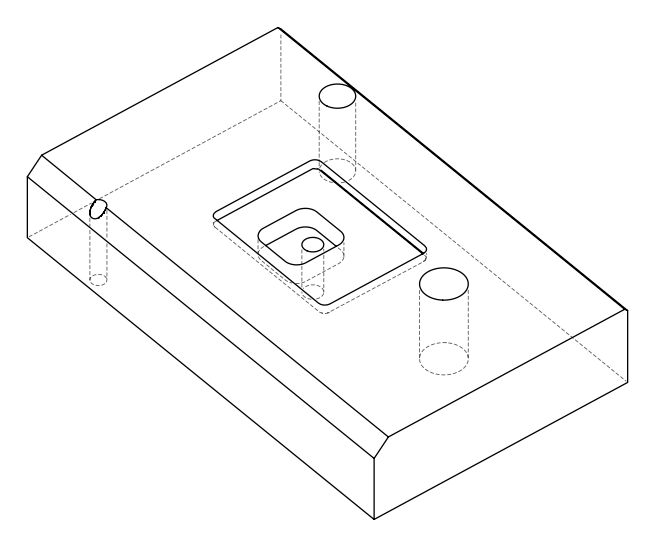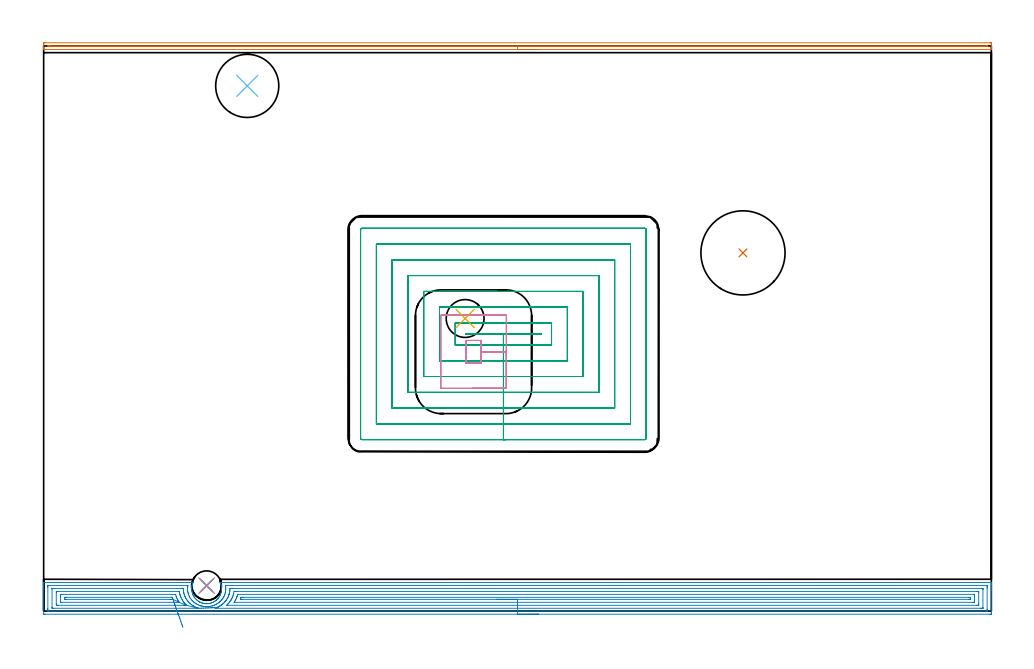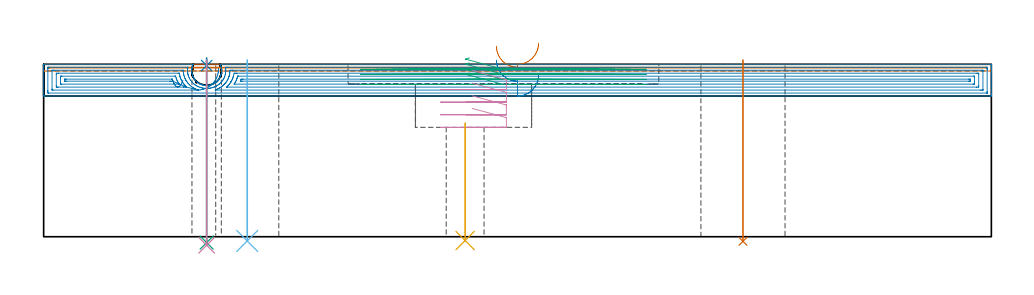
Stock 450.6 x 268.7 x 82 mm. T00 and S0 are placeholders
(PLAN: 10 operations, 8 tool changes, 50.6 min)
(1 AREA_MILL | FG_CHAMFER_SURFACE | UGT0205_001 | 7.35 min | 2307 mm3)
(2 AREA_MILL_1 | FG_CHAMFER_SURFACE_1 | UGT0205_001 | 21.71 min | 51357 mm3)
(3 MILL_RECTANGULAR_POCKET | POCKET_RECTANGULAR_STRAIGHT | UGT0201_092 | Follow Part, ap 3, ae 75% | 17.72 min | 159139 mm3)
(4 MILL_RECTANGULAR_POCKET_1 | POCKET_RECTANGULAR_STRAIGHT_1 | UGT0201_106 | Follow Part, ap 6, ae 75% | 2.21 min | 63634 mm3)
(5 INDEXABLE_INSERT_DRILL_THROUGH_HOLE_FROM_SOLID | STEP1HOLE | NXT0302_007 | 0.23 min | 13195 mm3)
(6 INDEXABLE_INSERT_DRILL_THROUGH_HOLE_FROM_SOLID_1 | STEP1HOLE_1 | NXT0302_031 | 0.35 min | 57900 mm3)
(7 INDEXABLE_INSERT_DRILL_THROUGH_HOLE_FROM_SOLID_2 | STEP1HOLE_2 | NXT0302_035 | 0.35 min | 103003 mm3)
(8 SPOT_DRILL | STEP1HOLE_3 | NXT0321_9005460120000 | 0.03 min | 0 mm3)
(9 DRILL_THROUGH_HOLE_INTO_CENTER | STEP1HOLE_3 | NXT0301_042 | 0.35 min | 3097 mm3)
(10 DRILL_TO_ENLARGE_THROUGH_HOLE | STEP1HOLE_3 | NXT0301_104 | 0.35 min | 8965 mm3)
(TOOL UGT0205_001 | Chamfer Mill 20 x 3 x 45 deg. | D20 FL50 Z2)
(TOOL UGT0201_092 | End mill 12 mm | D12 R1 FL26 Z4)
(TOOL UGT0201_106 | End Mill 24 mm | D24 FL25 Z2)
(TOOL NXT0302_007 | Index. Insert Drill 18mm [880-D1800L25-05] | D18 PA176 FL90 Z2)
(TOOL NXT0302_031 | Index. Insert Drill 30mm [880-D3000L32-05] | D30 PA176 FL150 Z2)
(TOOL NXT0302_035 | Index. Insert Drill 40mm [880-D4000L40-05] | D40 PA176 FL200 Z2)
(TOOL NXT0321_9005460120000 | NC Spot Drill, 142deg, 12mm, Carbide, Uncoated | D12 PA142 FL30 Z2)
(TOOL NXT0301_042 | Carbide Drill 7.1mm [860.1-0710-057A1-MM 2214] | D7.1 PA140 FL85 Z2)
(TOOL NXT0301_104 | Carbide Drill 14mm [860.1-1400-112A1-MM 2214] | D14 PA140 FL123 Z2)
(OP 1 AREA_MILL)
G17 G21 G94 G90
T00 M6
G54
G17 G0 G90 X235.3 Y267. S1061 M3
G43 Z92. H0
G94 G1 X235.262 Z91.128 F250.
X235.148 Z90.263
X234.959 Z89.412
X234.697 Z88.58
X234.363 Z87.774
X233.96 Z87.
X233.492 Z86.264
X232.96 Z85.572
X232.371 Z84.929
X231.728 Z84.339
X231.036 Z83.808
X230.3 Z83.34
X229.526 Z82.937
X228.72 Z82.603
X227.888 Z82.341
X227.036 Z82.152
X226.172 Z82.038
X225.3 Z82.
X0.171
X0.01 Y267.003 Z81.988
X0.002 Y267.112 Z81.88
X0. Y267.226 Z81.773
Y267.496 Z81.503
Y268.165 Z80.83
Y269.369 Z79.627
X0.004 Y269.905 Z79.089
X0.01 Y270.193 Z78.802
X0.318 Y270.198 Z78.8
X0.618 Y270.2
X449.982
X450.282 Y270.198
X450.59 Y270.193 Z78.802
X450.6 Y269.905 Z79.089
Y269.369 Z79.627
Y269.035 Z79.961
Y268.499 Z80.497
Y268.165 Z80.83
Y267.496 Z81.503
Y267.226 Z81.773
X450.598 Y267.112 Z81.88
X450.59 Y267.003 Z81.988
X450.428 Y267. Z82.
X225.3
Y268.414 Z80.586
X2.405 Y268.415 Z80.585
X2.147 Y268.417 Z80.583
X2.049 Y268.42 Z80.58
X2.01 Y268.423 Z80.577
X2.008 Y268.445 Z80.555
X2.006 Y268.554 Z80.446
X2.021 Y268.779 Z80.221
X2.255 Y268.783 Z80.217
X2.405 Y268.785 Z80.215
X2.661 Y268.786 Z80.214
X3.042
X448.195 Y268.785 Z80.215
X448.453 Y268.783 Z80.217
X448.551 Y268.78 Z80.22
X448.59 Y268.777 Z80.223
X448.592 Y268.755 Z80.245
X448.598 Y268.642 Z80.358
X448.597 Y268.495 Z80.505
X448.594 Y268.445 Z80.555
X448.591 Y268.427 Z80.573
X448.574 Y268.421 Z80.579
X448.195 Y268.417 Z80.583
X447.938 Y268.415 Z80.585
X225.3 Y268.414 Z80.586
X224.428 Z80.624
X223.564 Z80.738
X222.712 Z80.926
X221.88 Z81.189
X221.074 Z81.523
X220.3 Z81.925
X219.564 Z82.394
X218.872 Z82.925
X218.229 Z83.515
X217.64 Z84.158
X217.108 Z84.85
X216.64 Z85.586
X216.237 Z86.36
X215.903 Z87.166
X215.641 Z87.998
X215.452 Z88.849
X215.338 Z89.714
X215.3 Z90.586
G0 Z92.
M5
M2
(OP 2 AREA_MILL_1)
G17 G21 G94 G90
T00 M6
G54
G17 G0 G90 X235.3 Y-1.5 S1061 M3
G43 Z92. H0
Z76.9
G94 G1 X235.262 Z76.028 F250.
X235.148 Z75.164
X234.959 Z74.312
X234.697 Z73.48
X234.363 Z72.674
X233.96 Z71.9
X233.492 Z71.164
X232.96 Z70.472
X232.371 Z69.829
X231.728 Z69.24
X231.036 Z68.708
X230.3 Z68.24
X229.526 Z67.837
X228.72 Z67.503
X227.888 Z67.241
X227.037 Z67.052
X226.172 Z66.938
X225.3 Z66.9
X0.618
X0.207 Y-1.496 Z66.902
X0.01 Y-1.492 Z66.906
X0. Y-1.291 Z67.107
Y10.468 Z78.862
Y11.012 Z79.409
Y11.352 Z79.748
Y11.896 Z80.292
Y12.235 Z80.63
Y12.914 Z81.313
Y13.231 Z81.63
X0.007 Y13.585 Z81.976
X0.009 Y13.597 Z81.988
X0.172 Y13.6 Z82.
X70.748
X71.052 Y13.595 Z81.991
X71.046 Y13.574 Z81.97
X70.991 Y13.43 Z81.827
X70.967 Y13.364 Z81.762
X70.822 Y12.971 Z81.371
X70.768 Y12.825 Z81.224
X70.637 Y12.387 Z80.786
X70.603 Y12.235 Z80.634
X70.538 Y11.945 Z80.345
X70.467 Y11.507 Z79.906
X70.424 Y11.066 Z79.466
X70.408 Y10.627 Z79.027
X70.42 Y10.187 Z78.587
X70.46 Y9.747 Z78.147
X70.528 Y9.308 Z77.708
X70.624 Y8.867 Z77.267
X70.749 Y8.429 Z76.829
X70.908 Y7.987 Z76.386
X71.043 Y7.668 Z76.067
X71.093 Y7.55 Z75.95
X71.173 Y7.384 Z75.783
X71.259 Y7.22 Z75.62
X71.598 Y6.671 Z75.07
X71.641 Y6.611 Z75.01
X71.726 Y6.492 Z74.889
X71.864 Y6.297 Z74.696
X72.152 Y5.934 Z74.334
X72.281 Y5.792 Z74.191
X72.655 Y5.425 Z73.824
X72.943 Y5.166 Z73.566
X73.045 Y5.075 Z73.475
X73.173 Y4.976 Z73.376
X73.255 Y4.913 Z73.312
X73.592 Y4.681 Z73.08
X73.938 Y4.465 Z72.862
X74.284 Y4.283 Z72.682
X74.368 Y4.239 Z72.638
X74.434 Y4.208 Z72.607
X74.768 Y4.055 Z72.45
X74.831 Y4.025 Z72.422
X75.275 Y3.868 Z72.266
X75.661 Y3.753 Z72.152
X75.724 Y3.734 Z72.133
X76.17 Y3.635 Z72.035
X76.554 Y3.577 Z71.969
X76.617 Y3.567 Z71.96
X77.063 Y3.522 Z71.92
X77.09 Y3.521 Z71.919
X77.146 Y3.519 Z71.914
X77.51 Y3.503 Z71.899
X77.627 Y3.506 Z71.903
X77.734 Y3.508 Z71.906
X77.769 Y3.51 Z71.908
X77.957 Y3.522 Z71.917
X78.341 Y3.563 Z71.956
X78.403 Y3.568 Z71.965
X78.522 Y3.586 Z71.985
X78.851 Y3.639 Z72.038
X79.296 Y3.74 Z72.137
X79.745 Y3.874 Z72.273
X80.064 Y3.988 Z72.386
X80.128 Y4.012 Z72.408
X80.195 Y4.035 Z72.433
X80.642 Y4.246 Z72.642
X81.082 Y4.476 Z72.876
X81.244 Y4.577 Z72.977
X81.418 Y4.687 Z73.087
X81.745 Y4.913 Z73.312
X81.915 Y5.047 Z73.443
X81.975 Y5.093 Z73.49
X82.355 Y5.435 Z73.831
X82.679 Y5.755 Z74.151
X82.718 Y5.794 Z74.19
X82.808 Y5.893 Z74.29
X82.868 Y5.96 Z74.356
X82.939 Y6.05 Z74.446
X83.146 Y6.31 Z74.708
X83.402 Y6.671 Z75.07
X83.761 Y7.259 Z75.659
X83.904 Y7.55 Z75.95
X84.019 Y7.817 Z76.216
X84.092 Y7.987 Z76.386
X84.148 Y8.143 Z76.543
X84.251 Y8.429 Z76.829
X84.376 Y8.867 Z77.267
X84.472 Y9.308 Z77.708
X84.54 Y9.747 Z78.147
X84.58 Y10.187 Z78.587
X84.592 Y10.627 Z79.027
X84.576 Y11.066 Z79.466
X84.548 Y11.352 Z79.751
X84.533 Y11.507 Z79.907
X84.462 Y11.945 Z80.345
X84.363 Y12.387 Z80.787
X84.232 Y12.824 Z81.224
X84.148 Y13.051 Z81.451
X84.004 Y13.445 Z81.84
X83.953 Y13.583 Z81.975
X83.949 Y13.597 Z81.989
X84.148 Y13.6 Z82.
X450.428
X450.591 Y13.597 Z81.988
X450.593 Y13.585 Z81.976
X450.6 Y13.23 Z81.63
Y12.914 Z81.313
Y12.235 Z80.63
Y11.012 Z79.409
Y10.468 Z78.862
Y9.856 Z78.252
Y-0.408 Z67.99
X450.596 Y-1.019 Z67.379
X450.591 Y-1.492 Z66.906
X450.463 Y-1.495 Z66.903
X449.982 Y-1.5 Z66.9
X225.3
Y-0.086 Z68.314
X2.354 Y-0.085 Z68.315
X2.016 Y-0.079 Z68.321
X2.01 Y0.03 Z68.43
X2.003 Y0.263 Z68.663
X2.001 Y0.748 Z69.148
X2. Y1.149 Z69.549
X2.001 Y11.352 Z79.752
X2.002 Y11.75 Z80.15
X2.01 Y12.152 Z80.552
X2.018 Y12.18 Z80.58
X2.037 Y12.181 Z80.581
X2.089 Y12.184 Z80.584
X2.194 Y12.185 Z80.585
X2.405 Y12.186 Z80.586
X68.514 Y12.185 Z80.585
X68.565
X68.566 Y12.184 Z80.584
X68.514 Y11.877 Z80.277
X68.455 Y11.41 Z79.81
X68.451 Y11.352 Z79.752
X68.414 Y10.567 Z78.967
X68.417 Y10.468 Z78.868
X68.437 Y10.07 Z78.47
X68.469 Y9.629 Z78.029
X68.475 Y9.584 Z77.984
X68.514 Y9.322 Z77.722
X68.645 Y8.701 Z77.101
X68.682 Y8.535 Z76.935
X68.807 Y8.12 Z76.52
X68.916 Y7.817 Z76.217
X69.171 Y7.167 Z75.567
X69.286 Y6.934 Z75.334
X69.407 Y6.697 Z75.097
X69.812 Y6.05 Z74.45
X70.301 Y5.389 Z73.789
X70.484 Y5.166 Z73.566
X70.833 Y4.805 Z73.205
X71.194 Y4.455 Z72.855
X71.285 Y4.373 Z72.773
X71.39 Y4.283 Z72.683
X71.776 Y3.972 Z72.372
X72.088 Y3.752 Z72.152
X72.636 Y3.399 Z71.799
X72.981 Y3.214 Z71.614
X73.37 Y3.014 Z71.414
X73.874 Y2.789 Z71.189
X74.666 Y2.516 Z70.916
X74.768 Y2.485 Z70.885
X74.812 Y2.472 Z70.872
X75.303 Y2.352 Z70.752
X75.661 Y2.275 Z70.675
X75.956 Y2.224 Z70.624
X76.285 Y2.176 Z70.576
X76.554 Y2.15 Z70.55
X76.959 Y2.116 Z70.516
X77.448 Y2.095 Z70.495
X77.865 Y2.103 Z70.503
X78.341 Y2.137 Z70.537
X78.687 Y2.173 Z70.573
X79.235 Y2.257 Z70.657
X79.455 Y2.298 Z70.698
X80.128 Y2.456 Z70.856
X80.175 Y2.469 Z70.869
X80.333 Y2.516 Z70.916
X80.92 Y2.716 Z71.116
X81.021 Y2.753 Z71.153
X81.478 Y2.947 Z71.347
X81.915 Y3.159 Z71.559
X82.074 Y3.241 Z71.641
X82.364 Y3.399 Z71.799
X82.637 Y3.568 Z71.968
X82.808 Y3.678 Z72.078
X83.166 Y3.928 Z72.328
X83.617 Y4.283 Z72.683
X83.648 Y4.309 Z72.709
X83.662 Y4.321 Z72.721
X83.701 Y4.357 Z72.757
X84.117 Y4.756 Z73.156
X84.523 Y5.166 Z73.566
X84.557 Y5.203 Z73.603
X84.595 Y5.247 Z73.647
X84.944 Y5.705 Z74.105
X85.188 Y6.05 Z74.45
X85.305 Y6.231 Z74.631
X85.488 Y6.523 Z74.923
X85.636 Y6.787 Z75.187
X85.708 Y6.934 Z75.334
X85.917 Y7.393 Z75.793
X86.084 Y7.817 Z76.217
X86.162 Y8.034 Z76.434
X86.362 Y8.701 Z77.101
X86.366 Y8.716 Z77.116
X86.381 Y8.784 Z77.184
X86.502 Y9.465 Z77.865
X86.517 Y9.584 Z77.984
X86.574 Y10.278 Z78.678
X86.578 Y10.468 Z78.868
X86.563 Y11.172 Z79.572
X86.545 Y11.352 Z79.752
X86.5 Y11.729 Z80.129
X86.441 Y12.176 Z80.576
X87.275 Y12.185 Z80.585
X87.325
X448.246
X448.584 Y12.179 Z80.579
X448.59 Y12.07 Z80.47
X448.597 Y11.837 Z80.237
X448.599 Y11.352 Z79.752
X448.6 Y10.951 Z79.351
X448.599 Y0.748 Z69.148
X448.598 Y0.35 Z68.75
X448.59 Y-0.052 Z68.348
X448.582 Y-0.08 Z68.32
X448.563 Y-0.081 Z68.319
X448.511 Y-0.084 Z68.316
X448.406 Y-0.085 Z68.315
X448.195 Y-0.086 Z68.314
X225.3
Y1.328 Z69.728
X81.915 Y1.329 Z69.729
X81.757 Y1.331 Z69.731
X81.544 Y1.335 Z69.735
X81.706 Y1.401 Z69.801
X81.791 Y1.435 Z69.835
X81.915 Y1.482 Z69.882
X82.023 Y1.525 Z69.925
X82.279 Y1.632 Z70.032
X82.642 Y1.796 Z70.196
X82.808 Y1.875 Z70.275
X83.236 Y2.092 Z70.492
X83.701 Y2.346 Z70.746
X83.808 Y2.41 Z70.81
X83.977 Y2.516 Z70.916
X84.344 Y2.764 Z71.164
X84.595 Y2.938 Z71.338
X84.854 Y3.143 Z71.543
X85.169 Y3.399 Z71.799
X85.338 Y3.548 Z71.948
X85.488 Y3.686 Z72.086
X85.792 Y3.983 Z72.383
X86.086 Y4.283 Z72.683
X86.227 Y4.435 Z72.835
X86.381 Y4.613 Z73.013
X86.623 Y4.927 Z73.327
X86.799 Y5.166 Z73.566
X86.995 Y5.443 Z73.843
X87.275 Y5.88 Z74.28
X87.339 Y5.987 Z74.387
X87.375 Y6.05 Z74.45
X87.542 Y6.358 Z74.758
X87.644 Y6.569 Z74.969
X87.808 Y6.934 Z75.334
X87.912 Y7.187 Z75.587
X88.149 Y7.817 Z76.217
X88.154 Y7.831 Z76.231
X88.168 Y7.878 Z76.278
X88.34 Y8.531 Z76.931
X88.375 Y8.701 Z77.101
X88.48 Y9.276 Z77.676
X88.52 Y9.584 Z77.984
X88.561 Y10.079 Z78.479
X88.591 Y10.759 Z79.159
X88.653 Y10.765 Z79.165
X88.758 Y10.768 Z79.168
X89.062 Y10.77 Z79.17
X89.648 Y10.771 Z79.171
X89.955 Y10.772 Z79.172
X446.102 Y10.771 Z79.171
X446.408 Y10.77 Z79.17
X446.51 Y10.768 Z79.168
X446.583 Y10.765 Z79.165
X446.59 Y10.657 Z79.057
X446.596 Y10.468 Z78.868
X446.599 Y10.279 Z78.679
X446.6 Y1.632 Z70.032
X446.599 Y1.444 Z69.844
X446.594 Y1.38 Z69.78
X446.59 Y1.336 Z69.736
X446.561 Y1.334 Z69.734
X446.408 Y1.332 Z69.732
X445.822 Y1.329 Z69.729
X445.515 Y1.328 Z69.728
X225.3
Y2.743 Z71.143
X87.489
X87.275 Y2.744 Z71.144
X87.041 Y2.747 Z71.147
X87.014 Y2.749 Z71.149
X87.025 Y2.763 Z71.163
X87.469 Y3.207 Z71.607
X87.655 Y3.399 Z71.799
X87.902 Y3.662 Z72.062
X88.168 Y3.974 Z72.374
X88.304 Y4.148 Z72.548
X88.405 Y4.283 Z72.683
X88.678 Y4.662 Z73.062
X89.016 Y5.166 Z73.566
X89.034 Y5.194 Z73.594
X89.062 Y5.239 Z73.639
X89.357 Y5.758 Z74.158
X89.506 Y6.05 Z74.45
X89.646 Y6.355 Z74.755
X89.892 Y6.934 Z75.334
X89.91 Y6.978 Z75.378
X89.955 Y7.101 Z75.501
X90.132 Y7.642 Z76.042
X90.183 Y7.817 Z76.217
X90.322 Y8.338 Z76.738
X90.525 Y9.35 Z77.75
X90.848 Y9.354 Z77.754
X91.079 Y9.356 Z77.756
X91.742 Y9.357 Z77.757
X91.971
X443.728
X443.96 Y9.356 Z77.756
X444.478 Y9.35 Z77.75
X444.59 Y9.337 Z77.737
X444.594 Y9.136 Z77.536
X444.6 Y8.722 Z77.122
Y3.399 Z71.799
X444.594 Y2.968 Z71.368
X444.59 Y2.759 Z71.159
X444.385 Y2.749 Z71.149
X443.728 Y2.744 Z71.144
X443.498 Y2.743 Z71.143
X225.3
Y4.157 Z72.557
X90.848
X90.721 Y4.159 Z72.559
X90.636 Y4.161 Z72.561
X90.582 Y4.163 Z72.563
X90.598 Y4.195 Z72.595
X90.648 Y4.283 Z72.683
X90.724 Y4.405 Z72.805
X90.848 Y4.601 Z73.001
X91.058 Y4.959 Z73.359
X91.175 Y5.166 Z73.566
X91.369 Y5.535 Z73.935
X91.609 Y6.05 Z74.45
X91.649 Y6.141 Z74.541
X91.742 Y6.362 Z74.762
X91.898 Y6.779 Z75.179
X91.95 Y6.934 Z75.334
X92.115 Y7.448 Z75.848
X92.227 Y7.817 Z76.217
X92.256 Y7.911 Z76.311
X92.266 Y7.931 Z76.331
X92.27 Y7.936 Z76.336
X92.296 Y7.939 Z76.339
X92.38 Y7.942 Z76.342
X92.508 Y7.943 Z76.343
X92.635
X442.069
X442.324 Y7.94 Z76.34
X442.493 Y7.936 Z76.336
X442.591 Y7.931 Z76.331
X442.593 Y7.91 Z76.31
X442.596 Y7.817 Z76.217
X442.6 Y7.166 Z75.566
Y6.934 Z75.334
Y5.399 Z73.799
Y4.516 Z72.916
X442.597 Y4.283 Z72.683
X442.594 Y4.202 Z72.602
X442.591 Y4.168 Z72.568
X442.451 Y4.164 Z72.564
X442.196 Y4.159 Z72.559
X442.069 Y4.157 Z72.557
X441.941
X225.3
Y5.571 Z73.971
X94.422
X94.011 Y5.573 Z73.973
X93.6 Y5.577 Z73.977
X93.528 Y5.578 Z73.978
X93.526 Y5.612 Z74.012
X93.528 Y5.639 Z74.039
X93.647 Y5.933 Z74.333
X93.693 Y6.05 Z74.45
X93.813 Y6.352 Z74.752
X93.86 Y6.469 Z74.869
X93.881 Y6.518 Z74.918
X93.944 Y6.522 Z74.922
X94.422 Y6.526 Z74.926
X94.831 Y6.528 Z74.928
X439.671 Y6.529 Z74.929
X440.155 Y6.527 Z74.927
X440.57 Y6.523 Z74.923
X440.59 Y6.521 Z74.921
X440.596 Y6.497 Z74.897
X440.597 Y6.05 Z74.45
X440.595 Y5.614 Z74.014
X440.591 Y5.585 Z73.985
X440.575 Y5.578 Z73.978
X440.518 Y5.575 Z73.975
X440.397 Y5.573 Z73.973
X440.155 Y5.571 Z73.971
X439.746
X225.3
X224.428 Z74.009
X223.564 Z74.123
X222.712 Z74.312
X221.88 Z74.574
X221.074 Z74.908
X220.3 Z75.311
X219.564 Z75.78
X218.872 Z76.311
X218.229 Z76.9
X217.64 Z77.543
X217.109 Z78.235
X216.64 Z78.971
X216.237 Z79.745
X215.903 Z80.551
X215.641 Z81.383
X215.452 Z82.235
X215.338 Z83.1
X215.3 Z83.971
G0 Z92.
X83.133 Y1.656
Z80.061
G1 X83.124 Y1.655 Z79.189
X83.039 Y1.653 Z78.321
X82.878 Y1.647 Z77.463
X82.644 Y1.639 Z76.623
X82.337 Y1.629 Z75.806
X81.961 Y1.617 Z75.019
X81.517 Y1.602 Z74.269
X81.009 Y1.585 Z73.559
X80.442 Y1.566 Z72.897
X79.819 Y1.545 Z72.286
X79.145 Y1.523 Z71.732
X78.426 Y1.499 Z71.24
X77.666 Y1.474 Z70.811
X76.872 Y1.447 Z70.451
X76.05 Y1.42 Z70.161
X75.206 Y1.392 Z69.944
X74.345 Y1.363 Z69.801
X73.476 Y1.334 Z69.734
X73.428 Y1.333 Z69.733
X73.287 Y1.33 Z69.73
X73.106 Y1.329 Z69.729
X72.981 Y1.328 Z69.728
X4.498 Y1.329 Z69.729
X4.192 Y1.33 Z69.73
X4.09 Y1.332 Z69.732
X4.017 Y1.335 Z69.735
X4.01 Y1.443 Z69.843
X4.004 Y1.632 Z70.032
X4.001 Y1.821 Z70.221
X4. Y10.468 Z78.868
X4.001 Y10.656 Z79.056
X4.006 Y10.72 Z79.12
X4.01 Y10.764 Z79.164
X4.039 Y10.766 Z79.166
X4.192 Y10.768 Z79.168
X4.778 Y10.771 Z79.171
X5.085 Y10.772 Z79.172
X65.834 Y10.771 Z79.171
X66.141 Y10.769 Z79.169
X66.345 Y10.765 Z79.165
X66.408 Y10.763 Z79.163
X66.45 Y9.859 Z78.259
X66.477 Y9.584 Z77.984
X66.594 Y8.833 Z77.233
X66.622 Y8.701 Z77.101
X66.727 Y8.226 Z76.626
X66.852 Y7.817 Z76.217
X66.91 Y7.636 Z76.036
X67.192 Y6.934 Z75.334
X67.313 Y6.651 Z75.051
X67.614 Y6.057 Z74.457
X67.618 Y6.05 Z74.45
X67.967 Y5.503 Z73.903
X68.209 Y5.166 Z73.566
X68.514 Y4.751 Z73.151
X68.728 Y4.489 Z72.889
X68.916 Y4.283 Z72.683
X69.407 Y3.791 Z72.191
X69.833 Y3.399 Z71.799
X70.301 Y3.016 Z71.416
X71.033 Y2.516 Z70.916
X71.194 Y2.412 Z70.812
X71.466 Y2.247 Z70.647
X72.088 Y1.928 Z70.328
X72.721 Y1.632 Z70.032
X72.981 Y1.524 Z69.924
X73.158 Y1.457 Z69.857
X73.282 Y1.413 Z69.813
X73.336 Y1.393 Z69.793
X73.43 Y1.356 Z69.756
X73.476 Y1.334 Z69.734
X67.98 Y2.761 Z71.161
X67.621 Y2.75 Z71.15
X67.388 Y2.746 Z71.146
X66.727 Y2.743 Z71.143
X66.498
X6.872
X6.641 Y2.744 Z71.144
X6.122 Y2.75 Z71.15
X6.01 Y2.763 Z71.163
X6.006 Y2.964 Z71.364
X6. Y3.378 Z71.778
Y8.701 Z77.101
X6.006 Y9.132 Z77.532
X6.01 Y9.341 Z77.741
X6.215 Y9.351 Z77.751
X6.872 Y9.356 Z77.756
X7.102 Y9.357 Z77.757
X64.047
X64.278 Y9.356 Z77.756
X64.436 Y9.352 Z77.752
X64.47 Y9.351 Z77.751
X64.485 Y9.33 Z77.73
X64.494 Y9.294 Z77.694
X64.533 Y9.104 Z77.504
X64.609 Y8.701 Z77.101
X64.757 Y7.999 Z76.399
X64.809 Y7.817 Z76.217
X64.941 Y7.375 Z75.775
X65.109 Y6.934 Z75.334
X65.215 Y6.662 Z75.062
X65.382 Y6.28 Z74.68
X65.495 Y6.05 Z74.45
X65.834 Y5.414 Z73.814
X65.989 Y5.166 Z73.566
X66.255 Y4.75 Z73.15
X66.599 Y4.283 Z72.683
X66.727 Y4.112 Z72.512
X67.053 Y3.716 Z72.116
X67.35 Y3.399 Z71.799
X67.621 Y3.12 Z71.52
X67.98 Y2.761 Z71.161
X64.42 Y4.169 Z72.569
X64.385 Y4.164 Z72.564
X64.302 Y4.16 Z72.56
X64.174 Y4.158 Z72.558
X8.531 Y4.157 Z72.557
X8.276 Y4.16 Z72.56
X8.107 Y4.164 Z72.564
X8.009 Y4.169 Z72.569
X8.007 Y4.19 Z72.59
X8.004 Y4.283 Z72.683
X8. Y4.934 Z73.334
Y5.166 Z73.566
Y6.701 Z75.101
X8.001 Y7.584 Z75.984
X8.003 Y7.817 Z76.217
X8.007 Y7.898 Z76.298
X8.009 Y7.932 Z76.332
X8.149 Y7.936 Z76.336
X8.404 Y7.941 Z76.341
X8.531 Y7.943 Z76.343
X8.659
X62.388
X62.642 Y7.939 Z76.339
X62.714 Y7.936 Z76.336
X62.734 Y7.933 Z76.333
X62.738 Y7.926 Z76.326
X62.752 Y7.887 Z76.287
X62.773 Y7.817 Z76.217
X62.977 Y7.108 Z75.508
X63.04 Y6.934 Z75.334
X63.154 Y6.626 Z75.026
X63.393 Y6.05 Z74.45
X63.577 Y5.631 Z74.031
X63.83 Y5.166 Z73.566
X64.047 Y4.775 Z73.175
X64.353 Y4.283 Z72.683
X64.42 Y4.169 Z72.569
X61.481 Y5.578 Z73.978
X61.367 Y5.576 Z73.976
X60.956 Y5.573 Z73.973
X60.474 Y5.571 Z73.971
X60.065
X10.929
X10.445 Y5.573 Z73.973
X10.03 Y5.577 Z73.977
X10.01 Y5.579 Z73.979
X10.004 Y5.603 Z74.003
X10.003 Y6.05 Z74.45
X10.005 Y6.486 Z74.886
X10.009 Y6.515 Z74.915
X10.025 Y6.522 Z74.922
X10.082 Y6.525 Z74.925
X10.203 Y6.527 Z74.927
X10.445 Y6.529 Z74.929
X10.854
X60.883
X61.025 Y6.527 Z74.927
X61.094 Y6.524 Z74.924
X61.106 Y6.522 Z74.922
X61.117 Y6.507 Z74.907
X61.135 Y6.472 Z74.872
X61.264 Y6.152 Z74.552
X61.367 Y5.893 Z74.293
X61.446 Y5.676 Z74.076
X61.481 Y5.578 Z73.978
X61.703 Y4.956 Z73.408
X61.941 Y4.289 Z72.898
X62.192 Y3.583 Z72.451
X62.456 Y2.843 Z72.072
X62.729 Y2.075 Z71.762
X63.011 Y1.284 Z71.525
X63.299 Y0.477 Z71.362
X63.59 Y-0.341 Z71.274
X63.883 Y-1.162 Z71.262
X64.175 Y-1.982 Z71.326
X64.464 Y-2.793 Z71.465
X64.748 Y-3.59 Z71.679
X65.024 Y-4.366 Z71.966
X65.291 Y-5.115 Z72.324
X65.547 Y-5.833 Z72.75
X65.789 Y-6.512 Z73.24
X66.016 Y-7.149 Z73.792
X66.225 Y-7.738 Z74.4
G0 Z92.
M5
M2
(OP 3 MILL_RECTANGULAR_POCKET)
G17 G21 G94 G90
T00 M6
G54
G17 G0 G90 X202.453 Y132. S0 M3
G43 Z92. H0
Z85.
G94 G1 X200.7 Z84.53 F250.
Y131.5 Z84.396
X218.6 Z79.6
X236.5 F500.
Y132.
X200.7
Y131.5
X218.6
Y126.5
X241.5
Y137.
X195.7
Y126.5
X218.6
Y119.
X249.
Y144.5
X188.2
Y119.
X218.6
Y111.5
X256.5
Y152.
X180.7
Y111.5
X218.6
Y104.
X264.
Y159.5
X173.2
Y104.
X218.6
Y96.5
X271.5
Y167.
X165.7
Y96.5
X218.6
Y89.
X279.
Y174.5
X158.2
Y89.
X218.6
Y81.5
X285.8
G3 X286.5 Y82.2 R0.7
G1 Y181.3
G3 X285.8 Y182. R0.7
G1 X151.4
G3 X150.7 Y181.3 R0.7
G1 Y82.2
G3 X151.4 Y81.5 R0.7
G1 X218.6
X219.6
G0 X202.453 Y132. Z82.6
G1 X200.7 Z82.13 F250.
Y131.5 Z81.996
X218.6 Z77.2
X236.5 F500.
Y132.
X200.7
Y131.5
X218.6
Y126.5
X241.5
Y137.
X195.7
Y126.5
X218.6
Y119.
X249.
Y144.5
X188.2
Y119.
X218.6
Y111.5
X256.5
Y152.
X180.7
Y111.5
X218.6
Y104.
X264.
Y159.5
X173.2
Y104.
X218.6
Y96.5
X271.5
Y167.
X165.7
Y96.5
X218.6
Y89.
X279.
Y174.5
X158.2
Y89.
X218.6
Y81.5
X285.8
G3 X286.5 Y82.2 R0.7
G1 Y181.3
G3 X285.8 Y182. R0.7
G1 X151.4
G3 X150.7 Y181.3 R0.7
G1 Y82.2
G3 X151.4 Y81.5 R0.7
G1 X218.6
X219.6
G0 X202.453 Y132. Z80.2
G1 X200.7 Z79.73 F250.
Y131.5 Z79.596
X218.6 Z74.8
X236.5 F500.
Y132.
X200.7
Y131.5
X218.6
Y126.5
X241.5
Y137.
X195.7
Y126.5
X218.6
Y119.
X249.
Y144.5
X188.2
Y119.
X218.6
Y111.5
X256.5
Y152.
X180.7
Y111.5
X218.6
Y104.
X264.
Y159.5
X173.2
Y104.
X218.6
Y96.5
X271.5
Y167.
X165.7
Y96.5
X218.6
Y89.
X279.
Y174.5
X158.2
Y89.
X218.6
Y81.5
X285.8
G3 X286.5 Y82.2 R0.7
G1 Y181.3
G3 X285.8 Y182. R0.7
G1 X151.4
G3 X150.7 Y181.3 R0.7
G1 Y82.2
G3 X151.4 Y81.5 R0.7
G1 X218.6
X219.6
G0 X202.453 Y132. Z77.8
G1 X200.7 Z77.33 F250.
Y131.5 Z77.196
X218.6 Z72.4
X236.5 F500.
Y132.
X200.7
Y131.5
X218.6
Y126.5
X241.5
Y137.
X195.7
Y126.5
X218.6
Y119.
X249.
Y144.5
X188.2
Y119.
X218.6
Y111.5
X256.5
Y152.
X180.7
Y111.5
X218.6
Y104.
X264.
Y159.5
X173.2
Y104.
X218.6
Y96.5
X271.5
Y167.
X165.7
Y96.5
X218.6
Y89.
X279.
Y174.5
X158.2
Y89.
X218.6
Y81.5
X285.8
G3 X286.5 Y82.2 R0.7
G1 Y181.3
G3 X285.8 Y182. R0.7
G1 X151.4
G3 X150.7 Y181.3 R0.7
G1 Y82.2
G3 X151.4 Y81.5 R0.7
G1 X218.6
X219.6
G0 Z92.
M5
M2
(OP 4 MILL_RECTANGULAR_POCKET_1)
G17 G21 G94 G90
T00 M6
G54
G17 G0 G90 X203.73 Y105.9 S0 M3
G43 Z92. H0
Z79.
G94 G1 X219.845 Z74.682 F250.
X219.945 Y105.955 Z74.651
X220. Y106.055 Z74.621
Y123.3 Z70.
X208.
Y128.7 F500.
X200.8
Y117.9
X208.
Y123.3
X220.
Y140.5
G3 X219.8 Y140.7 R0.2
G1 X189.
G3 X188.8 Y140.5 R0.2
G1 Y106.1
G3 X189. Y105.9 R0.2
G1 X219.8
G3 X220. Y106.1 R0.2
G1 Y123.3
Y124.3
G0 X203.73 Y105.9 Z73.
G1 X219.845 Z68.682 F250.
X219.945 Y105.955 Z68.651
X220. Y106.055 Z68.621
Y123.3 Z64.
X208.
Y128.7 F500.
X200.8
Y117.9
X208.
Y123.3
X220.
Y140.5
G3 X219.8 Y140.7 R0.2
G1 X189.
G3 X188.8 Y140.5 R0.2
G1 Y106.1
G3 X189. Y105.9 R0.2
G1 X219.8
G3 X220. Y106.1 R0.2
G1 Y123.3
Y124.3
G0 X203.73 Y105.9 Z67.
G1 X219.845 Z62.682 F250.
X219.945 Y105.955 Z62.651
X220. Y106.055 Z62.621
Y123.3 Z58.
X208.
Y128.7 F500.
X200.8
Y117.9
X208.
Y123.3
X220.
Y140.5
G3 X219.8 Y140.7 R0.2
G1 X189.
G3 X188.8 Y140.5 R0.2
G1 Y106.1
G3 X189. Y105.9 R0.2
G1 X219.8
G3 X220. Y106.1 R0.2
G1 Y123.3
Y124.3
G0 X203.73 Y105.9 Z61.
G1 X219.845 Z56.682 F250.
X219.945 Y105.955 Z56.651
X220. Y106.055 Z56.621
Y123.3 Z52.
X208.
Y128.7 F500.
X200.8
Y117.9
X208.
Y123.3
X220.
Y140.5
G3 X219.8 Y140.7 R0.2
G1 X189.
G3 X188.8 Y140.5 R0.2
G1 Y106.1
G3 X189. Y105.9 R0.2
G1 X219.8
G3 X220. Y106.1 R0.2
G1 Y123.3
Y124.3
G0 Z92.
M5
M2
(OP 5 INDEXABLE_INSERT_DRILL_THROUGH_HOLE_FROM_SOLID)
G17 G21 G94 G90
T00 M6
G54
G17 G0 G90 X200.4 Y139.1 S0 M3
G43 Z92. H1
G94 G81 G98 Z-1.814 F250. R54.
G80
M5
M2
(OP 6 INDEXABLE_INSERT_DRILL_THROUGH_HOLE_FROM_SOLID_1)
G17 G21 G94 G90
T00 M6
G54
G17 G0 G90 X96.8 Y249.7 S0 M3
G43 Z92. H1
G94 G81 G98 Z-2.024 F250. R84.
G80
M5
M2
(OP 7 INDEXABLE_INSERT_DRILL_THROUGH_HOLE_FROM_SOLID_2)
G17 G21 G94 G90
T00 M6
G54
G17 G0 G90 X332.5 Y170.3 S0 M3
G43 Z92. H1
G94 G81 G98 Z-2.198 F250. R84.
G80
M5
M2
(OP 8 SPOT_DRILL)
G17 G21 G94 G90
T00 M6
G54
G17 G0 G90 X77.5 Y12.1 S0 M3
G43 Z92. H0
G94 G81 G98 Z81.389 F250. R85.
G80
M5
M2
(OP 9 DRILL_THROUGH_HOLE_INTO_CENTER)
G17 G21 G94 G90
T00 M6
G54
G17 G0 G90 X77.5 Y12.1 S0 M3
G43 Z92. H1
G94 G73 G98 Z-2.792 F250. Q7.066 R84.
G80
M5
M2
(OP 10 DRILL_TO_ENLARGE_THROUGH_HOLE)
G17 G21 G94 G90
T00 M6
G54
G17 G0 G90 X77.5 Y12.1 S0 M3
G43 Z92. H1
G94 G73 G98 Z-4.048 F250. Q12.293 R84.
G80
M5
M2
